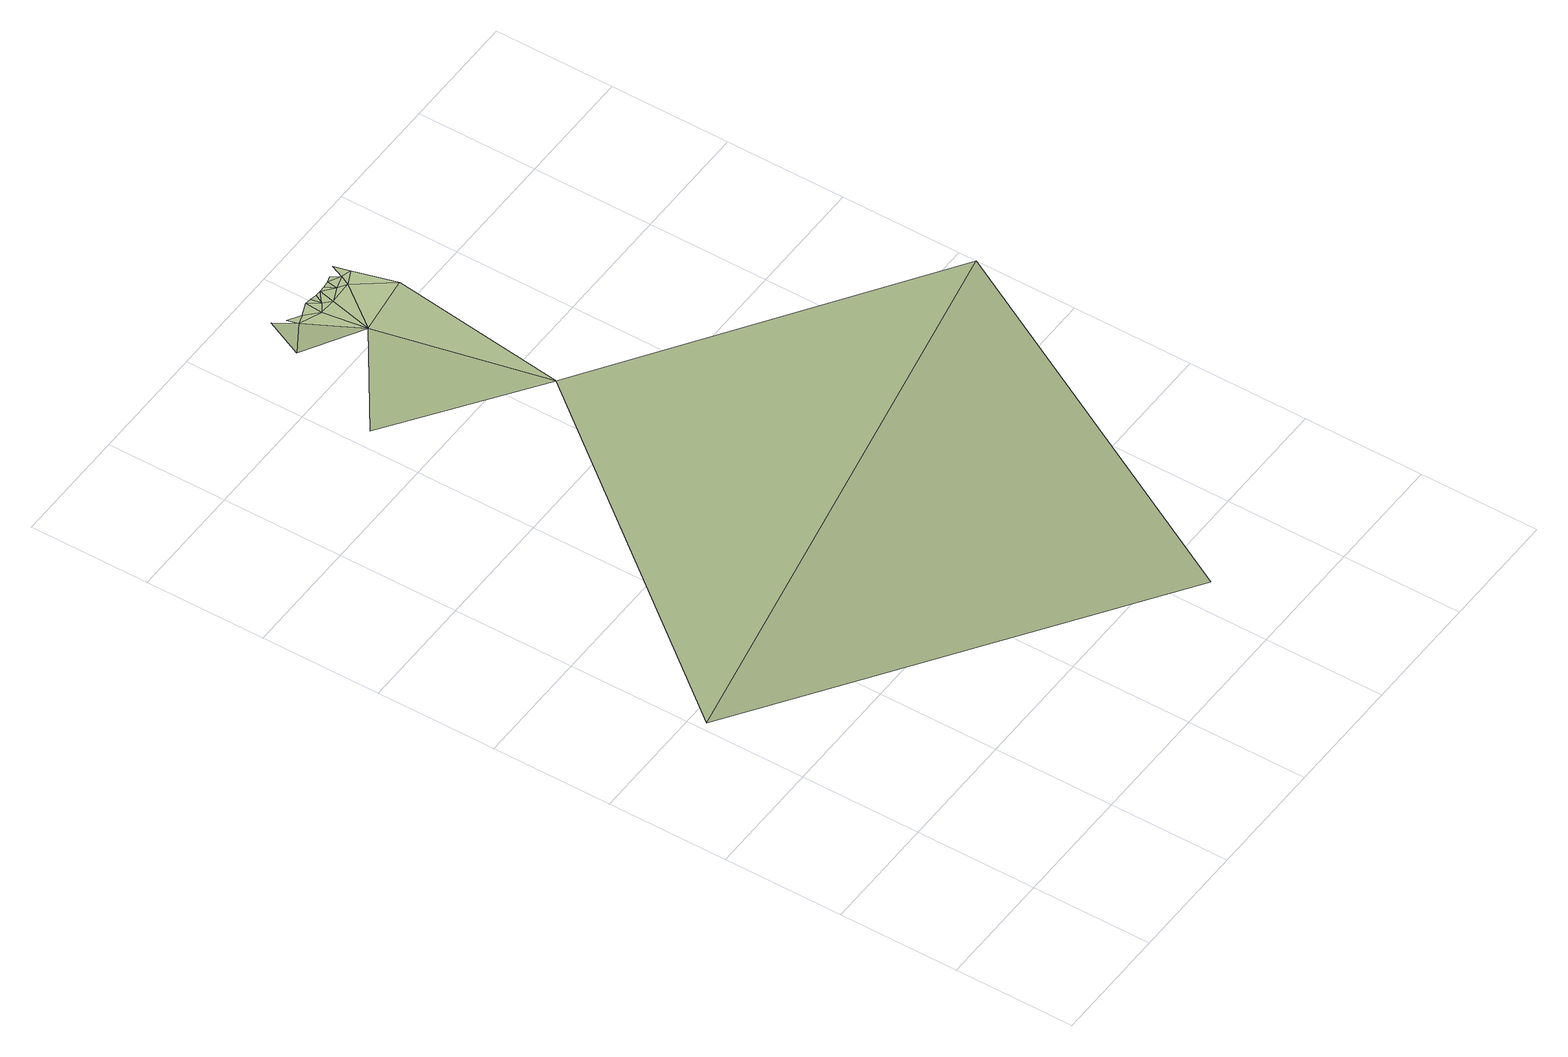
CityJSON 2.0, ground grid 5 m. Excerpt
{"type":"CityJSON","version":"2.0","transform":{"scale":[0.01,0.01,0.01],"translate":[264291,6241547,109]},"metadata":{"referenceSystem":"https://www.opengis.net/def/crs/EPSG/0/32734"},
"CityObjects":{
"terrain1":{"type":"TINRelief","geometry":[{"type":"CompositeSurface","lod":"1","boundaries":[[[0,1,2]],[[0,2,3]],[[4,5,3]],[[6,7,8]],[[4,8,7]],[[8,9,10]],[[8,11,9]],[[11,8,4]],[[12,9,11]],[[13,11,4]],[[14,12,11]],[[11,13,14]],[[12,14,15]],[[15,14,16]],[[3,17,4]],[[18,13,4]],[[13,19,14]],[[19,16,14]],[[20,19,13]],[[21,19,20]],[[17,18,4]],[[18,20,13]],[[21,20,22]],[[20,23,22]],[[23,20,18]],[[23,24,22]],[[18,25,23]],[[25,18,17]],[[25,26,23]]]}]}
},
"vertices":[
[19,1427,40],[1169,17,590],[2284,1778,290],[1161,2843,20],[940,3507,100],[474,3187,150],[744,3797,130],[669,3635,130],[820,3729,100],[863,3741,100],[809,3773,100],[914,3691,100],[919,3765,100],[982,3688,100],[953,3718,100],[945,3759,100],[972,3755,100],[1193,3542,100],[1083,3692,100],[998,3754,100],[1045,3715,100],[1025,3755,100],[1052,3759,100],[1104,3733,100],[1078,3766,100],[1144,3721,100],[1128,3787,100]
]}
